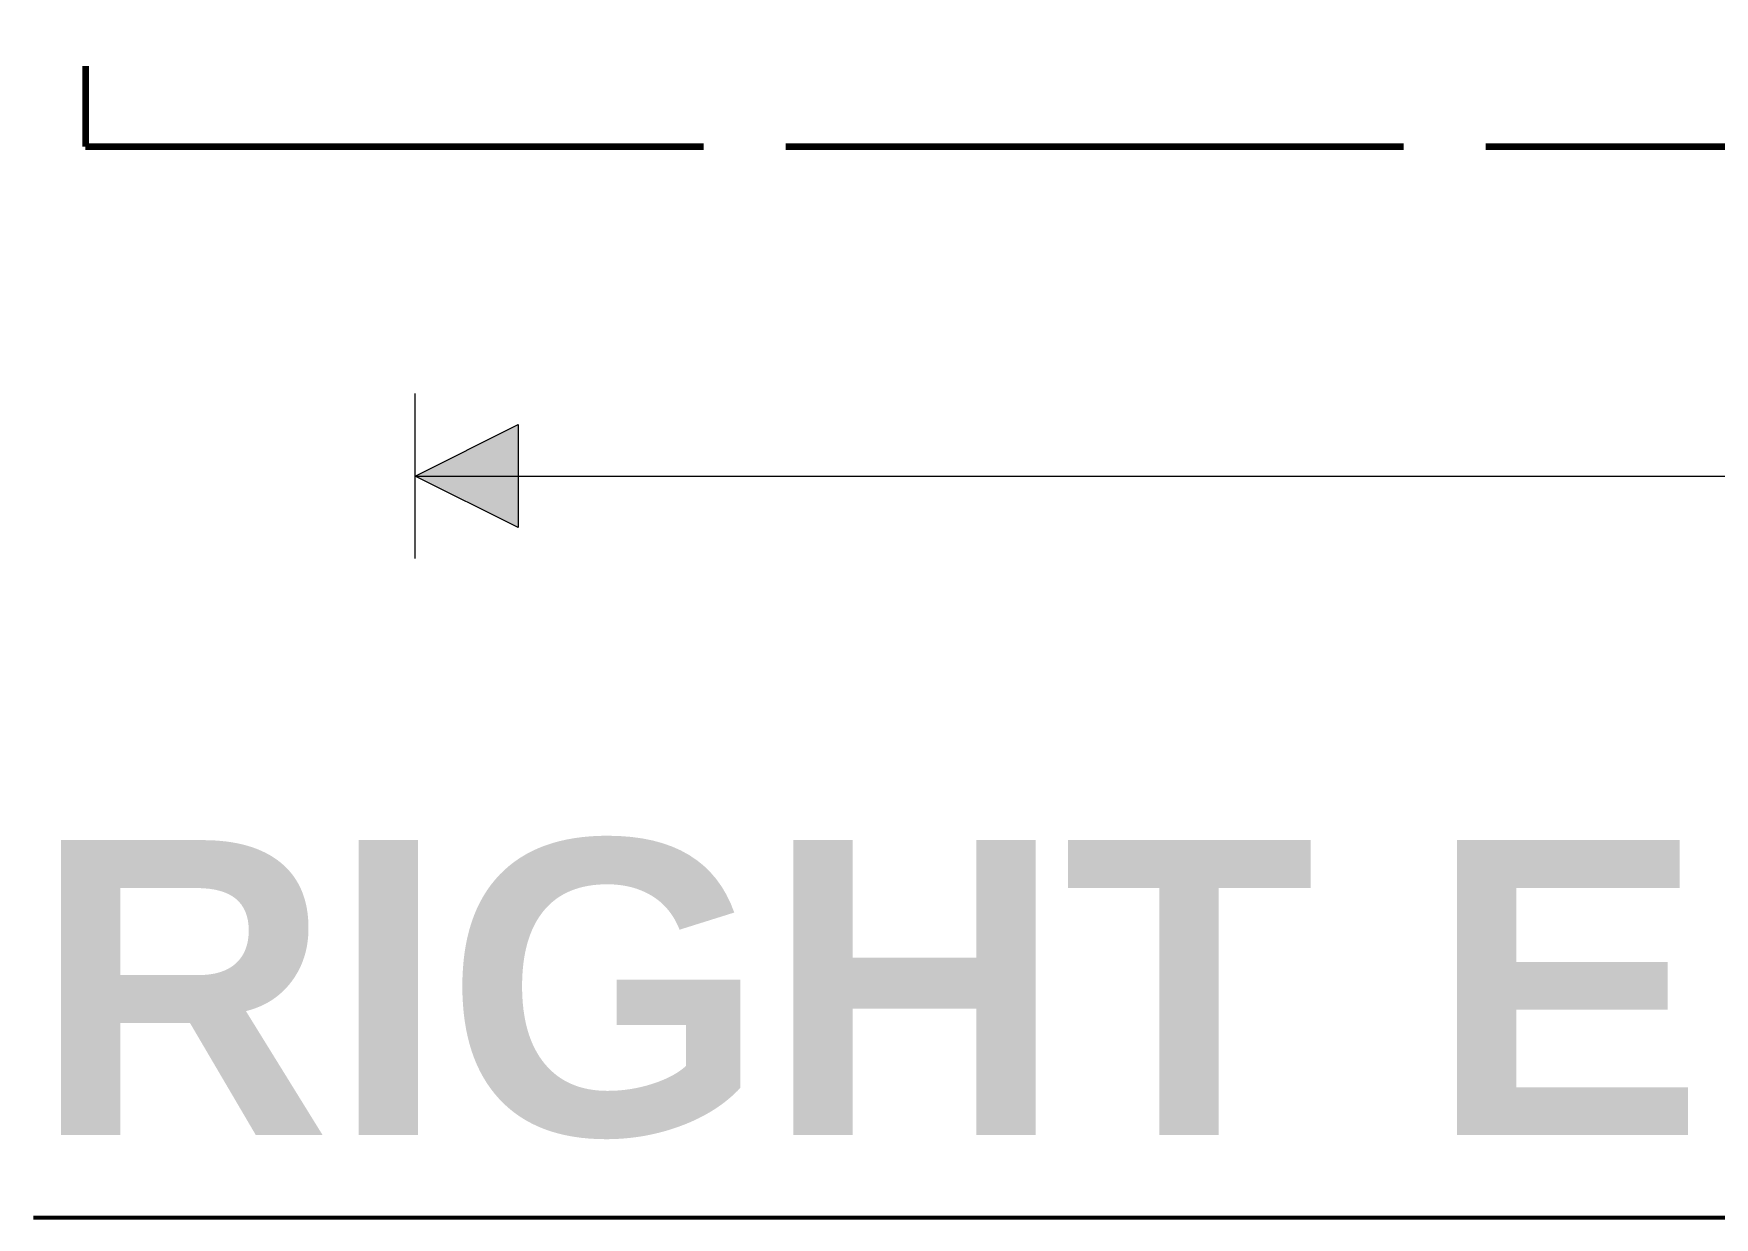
# Model space of a CAD drawing. Header units: millimetres. Extents: x 0 to 108, y 0 to 60.
# Drawn here: x 20.05 to 48.84, y 0 to 20.28 of the extents above; entities that cross this region are included whole.
import ezdxf
from ezdxf.enums import TextEntityAlignment as Align

# ---------------------------------------------------------------- set-up
doc = ezdxf.new("R2010")
doc.units = ezdxf.units.MM
doc.linetypes.add('DASH_30_4', pattern=[11.994444, 10.583333, -1.411111])
for name, color, linetype in [('FILL', 7, 'Continuous'), ('LINES', 7, 'Continuous'), ('TEXT', 7, 'Continuous')]:
    doc.layers.add(name, color=color, linetype=linetype)
doc.styles.add('ARIAL_BOLD', font='arialbd.ttf')

msp = doc.modelspace()

# ---------------------------------------------------------------- hatches: boundary and pattern name
at = {"layer": 'FILL'}
msp.add_hatch(color=7, dxfattribs=at).paths.add_polyline_path([(26.581, 12.7), (28.345, 13.582), (28.345, 11.818)])

# ---------------------------------------------------------------- linework, layer by layer
at = {"layer": 'LINES', "linetype": 'DASH_30_4', "lineweight": 106, "true_color": 0x0000ff}
for p, q in [((20.937, 55.704), (20.937, 18.344)), ((20.937, 18.344), (83.446, 18.344))]:
    msp.add_line(p, q, dxfattribs=at)
at = {"layer": 'LINES', "lineweight": 20}
for p, q in [((26.581, 11.289), (26.581, 14.111)), ((26.581, 12.7), (77.802, 12.7))]:
    msp.add_line(p, q, dxfattribs=at)
at = {"layer": 'LINES', "lineweight": 53}
msp.add_line((20.046, 0), (84.337, 0), dxfattribs=at)
at = {"layer": 'LINES', "lineweight": 20}
msp.add_lwpolyline([(26.581, 12.7), (28.345, 13.582), (28.345, 11.818)], close=True, dxfattribs=at)

# ---------------------------------------------------------------- texts
at = {"layer": 'TEXT', "style": 'ARIAL_BOLD'}
msp.add_text('RIGHT ELEVATION', height=5.05178, dxfattribs=at).set_placement((52.192, 1.411), align=Align.CENTER)

doc.saveas('drawing.dxf')
